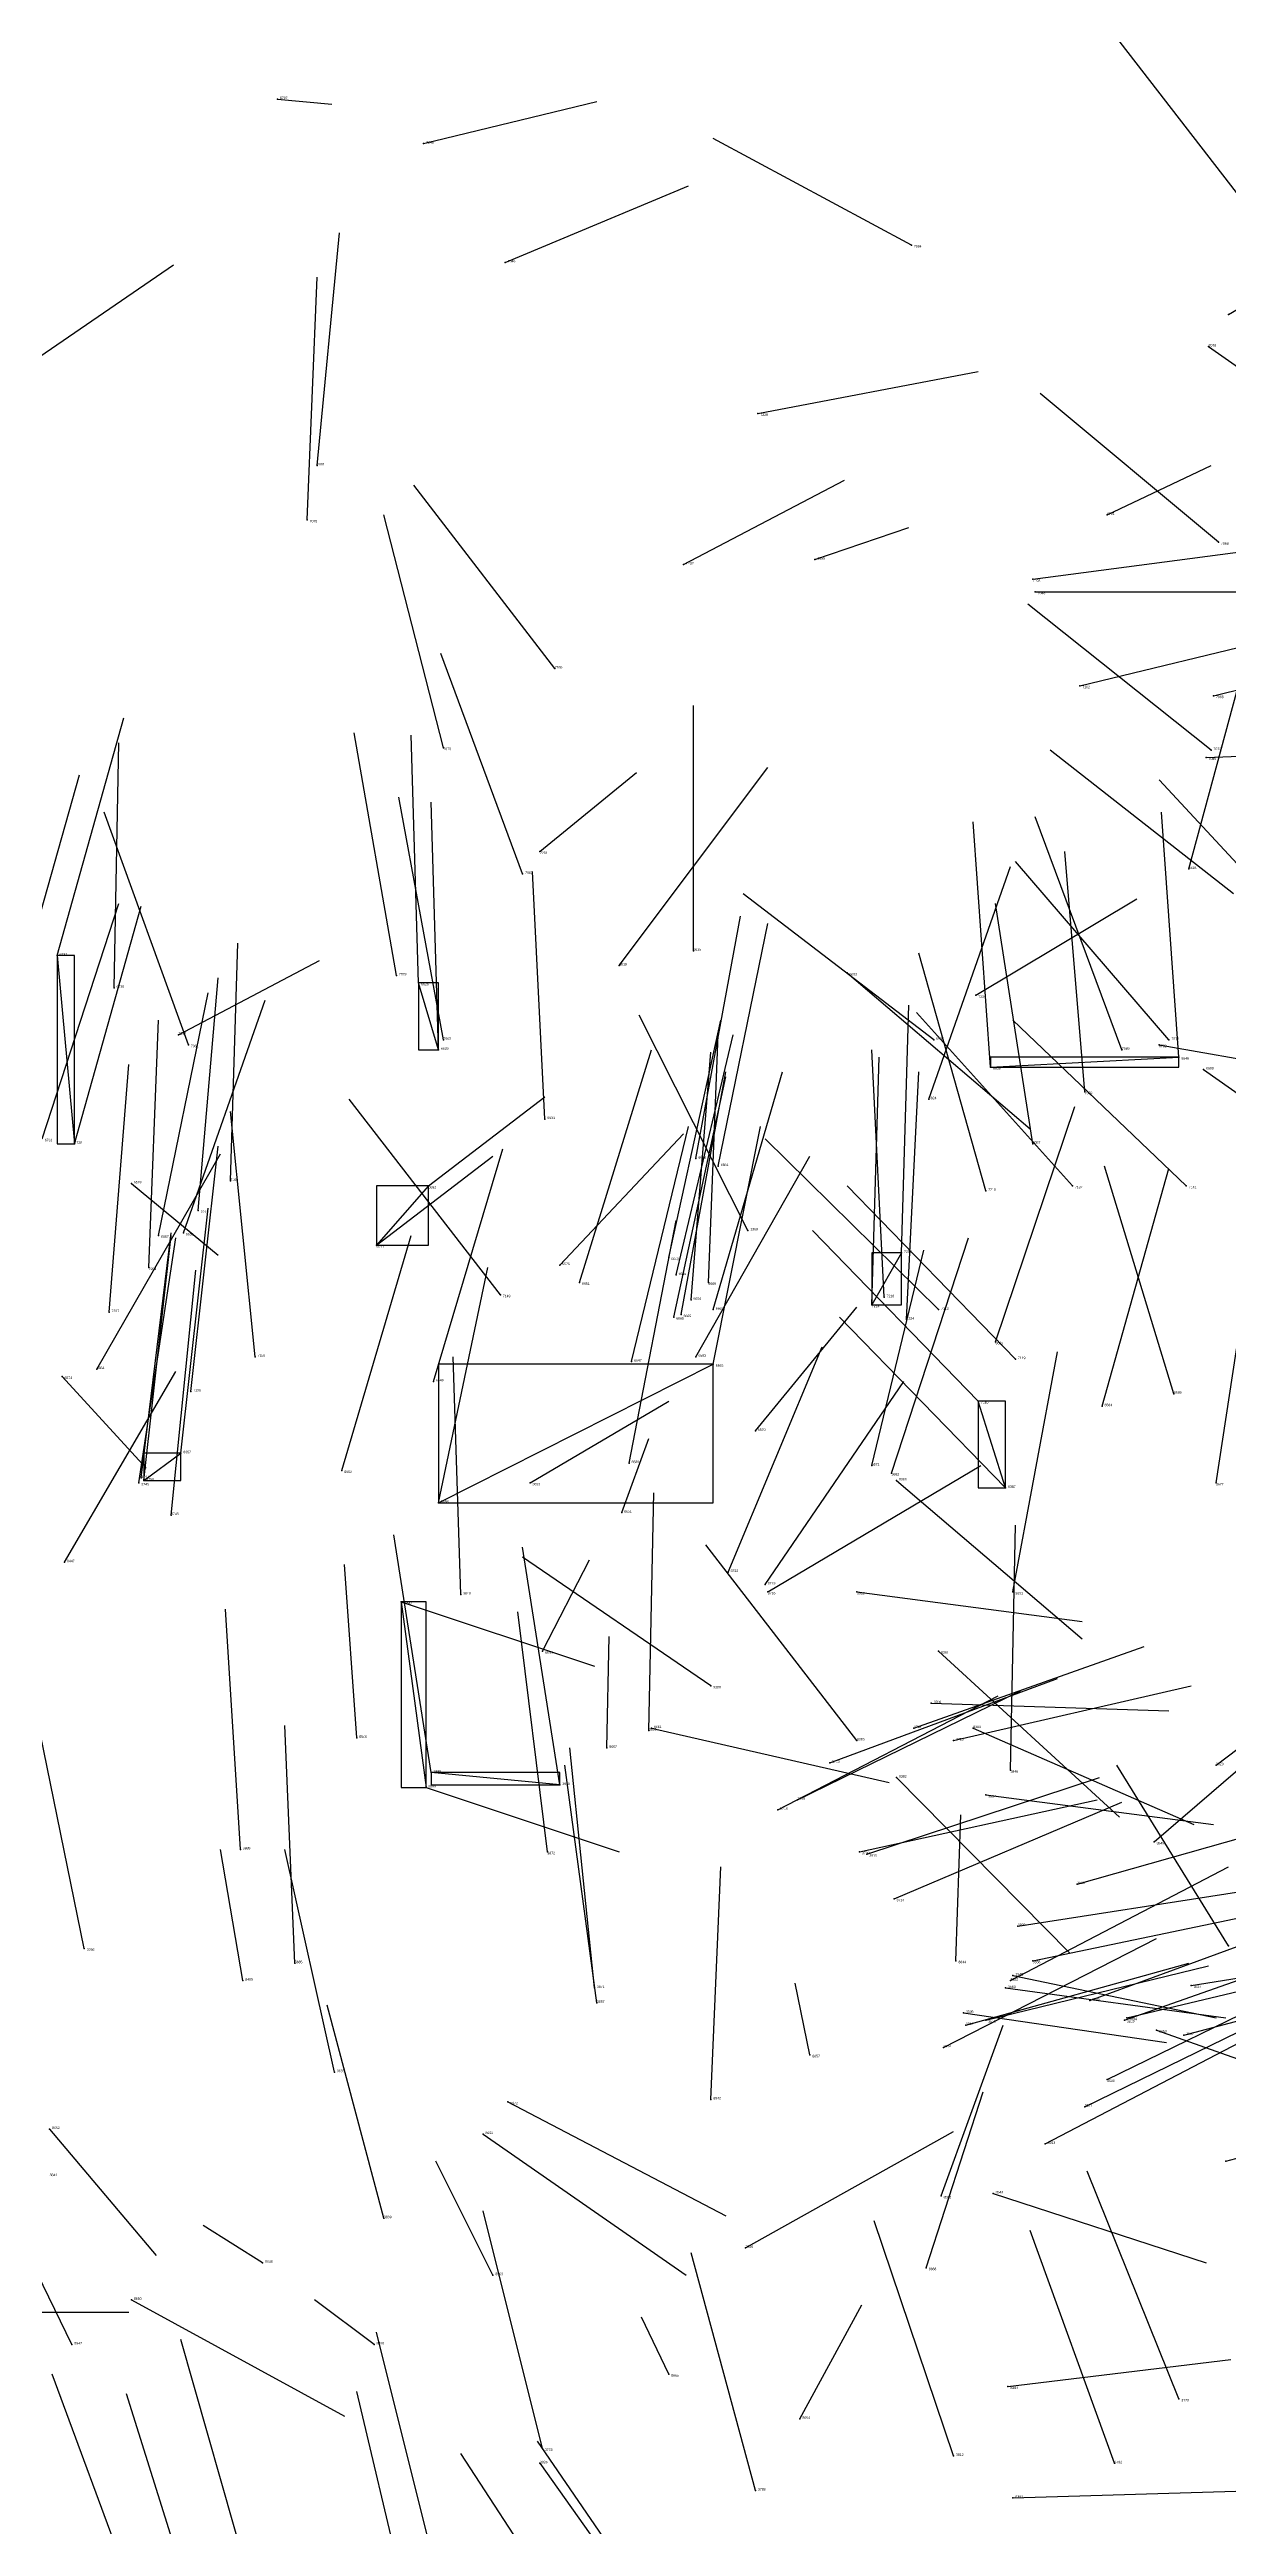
# Model space of a CAD drawing. Extents: x 59.1 to 70.8, y 600.3 to 605.1.
# Drawn here: x 64.224 to 64.7, y 603.445 to 604.446 of the extents above; entities that cross this region are included whole.
import ezdxf

# ---------------------------------------------------------------- set-up
doc = ezdxf.new("R2010")
doc.units = 0
for name, color, linetype in [('Clients', 3, 'CONTINUOUS'), ('Facilities', 3, 'CONTINUOUS'), ('Facilities_lines', 3, 'CONTINUOUS'), ('Min_max_boxes', 1, 'CONTINUOUS'), ('Normals', 1, 'CONTINUOUS'), ('Source_points', 5, 'CONTINUOUS'), ('Text', 3, 'CONTINUOUS')]:
    doc.layers.add(name, color=color, linetype=linetype)

msp = doc.modelspace()

# ---------------------------------------------------------------- linework, layer by layer
at = {"layer": 'Clients', "color": 5}
for p in [(64.373, 604.069, 453.535), (64.68, 604.039, 453.467), (64.234, 604.004, 458.212), (64.356, 603.963, 455.762), (64.556, 603.939, 458.621), (64.492, 603.915, 457.886), (64.599, 603.9, 459.546), (64.277, 603.879, 458.326), (64.378, 603.75, 457.341), (64.376, 603.744, 459.271)]:
    msp.add_point(p, dxfattribs=at)
at = {"layer": 'Facilities', "color": 3}
for p in [(64.316, 604.426, 457.267), (64.375, 604.408, 460.114), (64.572, 604.367, 459.37), (64.408, 604.36, 460.049), (64.7, 604.339, 457.068), (64.692, 604.326, 459.388), (64.51, 604.299, 460.002), (64.332, 604.278, 459.274), (64.651, 604.258, 457.296), (64.328, 604.256, 459.314), (64.696, 604.247, 459.201), (64.48, 604.238, 460.522), (64.533, 604.24, 457.141), (64.621, 604.232, 459.919), (64.622, 604.227, 460.055), (64.428, 604.196, 459.287), (64.64, 604.189, 459.891), (64.694, 604.185, 459.876), (64.383, 604.164, 459.27), (64.691, 604.16, 459.738), (64.693, 604.163, 459.155), (64.422, 604.122, 460.652), (64.415, 604.113, 459.25), (64.684, 604.115, 455.21), (64.227, 604.08, 458.215), (64.484, 604.082, 453.525), (64.25, 604.067, 453.5), (64.364, 604.072, 459.223), (64.454, 604.076, 455.171), (64.546, 604.073, 454.933), (64.598, 604.064, 460.535), (64.276, 604.048, 460.552), (64.28, 604.044, 462.469), (64.381, 604.042, 453.49), (64.383, 604.046, 459.175), (64.581, 604.046, 454.962), (64.657, 604.042, 459.043), (64.672, 604.044, 457.296), (64.676, 604.046, 459.278), (64.604, 604.035, 453.44), (64.69, 604.034, 454.465), (64.579, 604.022, 455.223), (64.642, 604.025, 458.981), (64.424, 604.014, 453.351), (64.485, 603.998, 458.415), (64.621, 604.004, 458.919), (64.257, 603.988, 455.807), (64.297, 603.989, 459.054), (64.377, 603.987, 455.795), (64.494, 603.995, 458.341), (64.637, 603.987, 459.381), (64.683, 603.987, 459.449), (64.284, 603.977, 458.992), (64.602, 603.985, 458.857), (64.268, 603.967, 458.174), (64.278, 603.968, 458.148), (64.506, 603.969, 447.921), (64.474, 603.958, 457.927), (64.568, 603.96, 458.586), (64.264, 603.954, 458.818), (64.43, 603.955, 455.739), (64.438, 603.948, 457.938), (64.477, 603.951, 458.149), (64.49, 603.948, 458.421), (64.406, 603.943, 459.66), (64.483, 603.941, 458.363), (64.492, 603.937, 458.293), (64.561, 603.942, 458.677), (64.583, 603.937, 459.573), (64.248, 603.936, 458.758), (64.476, 603.934, 458.192), (64.479, 603.935, 458.247), (64.57, 603.933, 458.479), (64.307, 603.918, 459.248), (64.485, 603.918, 455.688), (64.606, 603.924, 455.65), (64.614, 603.917, 459.492), (64.229, 603.91, 455.698), (64.243, 603.913, 458.103), (64.379, 603.908, 457.959), (64.459, 603.916, 457.902), (64.281, 603.904, 458.601), (64.649, 603.898, 455.594), (64.678, 603.903, 454.431), (64.509, 603.888, 454.421), (64.26, 603.867, 458.098), (64.261, 603.869, 458.266), (64.262, 603.868, 458.325), (64.342, 603.872, 457.986), (64.418, 603.867, 455.707), (64.458, 603.875, 455.65), (64.556, 603.874, 454.461), (64.564, 603.871, 455.641), (64.566, 603.868, 459.653), (64.695, 603.867, 455.558), (64.381, 603.859, 457.901), (64.61, 603.865, 459.56), (64.273, 603.854, 458.186), (64.455, 603.855, 460.706), (64.23, 603.835, 459.117), (64.498, 603.831, 457.781), (64.366, 603.819, 459.259), (64.39, 603.822, 454.568), (64.513, 603.826, 457.891), (64.514, 603.823, 457.711), (64.55, 603.823, 455.136), (64.613, 603.823, 455.615), (64.423, 603.799, 460.66), (64.583, 603.799, 459.659), (64.491, 603.785, 459.236), (64.58, 603.778, 457.509), (64.466, 603.767, 454.506), (64.467, 603.768, 460.36), (64.573, 603.768, 457.718), (64.597, 603.768, 459.999), (64.348, 603.764, 462.829), (64.449, 603.76, 460.586), (64.55, 603.763, 459.706), (64.589, 603.763, 457.527), (64.539, 603.754, 457.819), (64.566, 603.748, 459.696), (64.612, 603.751, 454.547), (64.695, 603.753, 454.486), (64.43, 603.745, 457.351), (64.526, 603.739, 457.76), (64.602, 603.741, 455.174), (64.518, 603.735, 457.702), (64.301, 603.719, 457.308), (64.425, 603.718, 454.673), (64.551, 603.718, 457.551), (64.554, 603.717, 457.473), (64.67, 603.722, 454.508), (64.565, 603.699, 457.585), (64.639, 603.705, 457.392), (64.615, 603.688, 457.258), (64.238, 603.679, 457.088), (64.7, 603.68, 455.222), (64.302, 603.666, 463.173), (64.323, 603.673, 457.223), (64.59, 603.674, 460.858), (64.612, 603.666, 457.474), (64.613, 603.668, 455.11), (64.621, 603.674, 457.194), (64.444, 603.663, 454.602), (64.445, 603.657, 454.662), (64.61, 603.663, 455.22), (64.644, 603.658, 457.128), (64.685, 603.664, 457.229), (64.593, 603.653, 455.136), (64.594, 603.648, 457.302), (64.602, 603.65, 457.291), (64.658, 603.65, 457.346), (64.659, 603.651, 457.057), (64.671, 603.646, 455.109), (64.531, 603.636, 460.686), (64.585, 603.639, 457.36), (64.682, 603.644, 457.239), (64.339, 603.629, 454.711), (64.651, 603.626, 457.307), (64.409, 603.617, 460.134), (64.491, 603.618, 462.315), (64.224, 603.606, 460.387), (64.642, 603.615, 457.249), (64.399, 603.604, 460.247), (64.626, 603.6, 457.415), (64.699, 603.593, 457.06), (64.584, 603.579, 462.116), (64.605, 603.58, 455.163), (64.359, 603.57, 454.722), (64.505, 603.558, 457.405), (64.31, 603.552, 460.514), (64.403, 603.547, 460.455), (64.578, 603.55, 460.437), (64.257, 603.537, 460.786), (64.233, 603.519, 462.477), (64.355, 603.519, 460.621), (64.474, 603.507, 460.656), (64.611, 603.502, 459.034), (64.68, 603.497, 456.467), (64.527, 603.489, 460.883), (64.423, 603.477, 456.641), (64.422, 603.471, 454.828), (64.589, 603.474, 456.527), (64.654, 603.471, 456.521), (64.509, 603.46, 456.581), (64.613, 603.457, 459.018)]:
    msp.add_point(p, dxfattribs=at)
at = {"layer": 'Facilities_lines', "color": 3}
for p, q in [((64.227, 604.08, 458.215), (64.234, 604.004, 458.212)), ((64.381, 604.042, 453.49), (64.373, 604.069, 453.535)), ((64.604, 604.035, 453.44), (64.68, 604.039, 453.467)), ((64.377, 603.987, 455.795), (64.356, 603.963, 455.762)), ((64.568, 603.96, 458.586), (64.556, 603.939, 458.621)), ((64.381, 603.859, 457.901), (64.492, 603.915, 457.886)), ((64.61, 603.865, 459.56), (64.599, 603.9, 459.546)), ((64.262, 603.868, 458.325), (64.277, 603.879, 458.326)), ((64.366, 603.819, 459.259), (64.376, 603.744, 459.271)), ((64.43, 603.745, 457.351), (64.378, 603.75, 457.341))]:
    msp.add_line(p, q, dxfattribs=at)
at = {"layer": 'Min_max_boxes', "color": 1}
for p, q in [((64.234, 604.08, 458.212), (64.227, 604.08, 458.212)), ((64.227, 604.08, 458.212), (64.227, 604.004, 458.212)), ((64.234, 604.08, 458.215), (64.227, 604.08, 458.215)), ((64.227, 604.08, 458.215), (64.227, 604.004, 458.215)), ((64.227, 604.08, 458.212), (64.227, 604.08, 458.215)), ((64.234, 604.004, 458.212), (64.234, 604.08, 458.212)), ((64.234, 604.004, 458.215), (64.234, 604.08, 458.215)), ((64.234, 604.08, 458.212), (64.234, 604.08, 458.215)), ((64.381, 604.069, 453.49), (64.373, 604.069, 453.49)), ((64.373, 604.069, 453.49), (64.373, 604.042, 453.49)), ((64.381, 604.069, 453.535), (64.373, 604.069, 453.535)), ((64.373, 604.069, 453.535), (64.373, 604.042, 453.535)), ((64.373, 604.069, 453.49), (64.373, 604.069, 453.535)), ((64.381, 604.042, 453.49), (64.381, 604.069, 453.49)), ((64.381, 604.042, 453.535), (64.381, 604.069, 453.535)), ((64.381, 604.069, 453.49), (64.381, 604.069, 453.535)), ((64.373, 604.042, 453.49), (64.381, 604.042, 453.49)), ((64.373, 604.042, 453.535), (64.381, 604.042, 453.535)), ((64.373, 604.042, 453.49), (64.373, 604.042, 453.535)), ((64.381, 604.042, 453.49), (64.381, 604.042, 453.535)), ((64.68, 604.039, 453.44), (64.604, 604.039, 453.44)), ((64.604, 604.039, 453.44), (64.604, 604.035, 453.44)), ((64.68, 604.039, 453.467), (64.604, 604.039, 453.467)), ((64.604, 604.039, 453.467), (64.604, 604.035, 453.467)), ((64.604, 604.039, 453.44), (64.604, 604.039, 453.467)), ((64.68, 604.035, 453.44), (64.68, 604.039, 453.44)), ((64.68, 604.035, 453.467), (64.68, 604.039, 453.467)), ((64.68, 604.039, 453.44), (64.68, 604.039, 453.467)), ((64.604, 604.035, 453.44), (64.68, 604.035, 453.44)), ((64.604, 604.035, 453.467), (64.68, 604.035, 453.467)), ((64.604, 604.035, 453.44), (64.604, 604.035, 453.467)), ((64.68, 604.035, 453.44), (64.68, 604.035, 453.467)), ((64.227, 604.004, 458.212), (64.234, 604.004, 458.212)), ((64.227, 604.004, 458.215), (64.234, 604.004, 458.215)), ((64.227, 604.004, 458.212), (64.227, 604.004, 458.215)), ((64.234, 604.004, 458.212), (64.234, 604.004, 458.215)), ((64.377, 603.987, 455.762), (64.356, 603.987, 455.762)), ((64.356, 603.987, 455.762), (64.356, 603.963, 455.762)), ((64.377, 603.987, 455.795), (64.356, 603.987, 455.795)), ((64.356, 603.987, 455.795), (64.356, 603.963, 455.795)), ((64.356, 603.987, 455.762), (64.356, 603.987, 455.795)), ((64.377, 603.963, 455.762), (64.377, 603.987, 455.762)), ((64.377, 603.963, 455.795), (64.377, 603.987, 455.795)), ((64.377, 603.987, 455.762), (64.377, 603.987, 455.795)), ((64.356, 603.963, 455.762), (64.377, 603.963, 455.762)), ((64.356, 603.963, 455.795), (64.377, 603.963, 455.795)), ((64.356, 603.963, 455.762), (64.356, 603.963, 455.795)), ((64.377, 603.963, 455.762), (64.377, 603.963, 455.795)), ((64.568, 603.96, 458.586), (64.556, 603.96, 458.586)), ((64.556, 603.96, 458.586), (64.556, 603.939, 458.586)), ((64.568, 603.96, 458.621), (64.556, 603.96, 458.621)), ((64.556, 603.96, 458.621), (64.556, 603.939, 458.621)), ((64.556, 603.96, 458.586), (64.556, 603.96, 458.621)), ((64.568, 603.939, 458.586), (64.568, 603.96, 458.586)), ((64.568, 603.939, 458.621), (64.568, 603.96, 458.621)), ((64.568, 603.96, 458.586), (64.568, 603.96, 458.621)), ((64.556, 603.939, 458.586), (64.568, 603.939, 458.586)), ((64.556, 603.939, 458.621), (64.568, 603.939, 458.621)), ((64.556, 603.939, 458.586), (64.556, 603.939, 458.621)), ((64.568, 603.939, 458.586), (64.568, 603.939, 458.621)), ((64.492, 603.915, 457.886), (64.381, 603.915, 457.886)), ((64.381, 603.915, 457.886), (64.381, 603.859, 457.886)), ((64.492, 603.915, 457.901), (64.381, 603.915, 457.901)), ((64.381, 603.915, 457.901), (64.381, 603.859, 457.901)), ((64.381, 603.915, 457.886), (64.381, 603.915, 457.901)), ((64.492, 603.859, 457.886), (64.492, 603.915, 457.886)), ((64.492, 603.859, 457.901), (64.492, 603.915, 457.901)), ((64.492, 603.915, 457.886), (64.492, 603.915, 457.901)), ((64.61, 603.9, 459.546), (64.599, 603.9, 459.546)), ((64.599, 603.9, 459.546), (64.599, 603.865, 459.546)), ((64.61, 603.9, 459.56), (64.599, 603.9, 459.56)), ((64.599, 603.9, 459.56), (64.599, 603.865, 459.56)), ((64.599, 603.9, 459.546), (64.599, 603.9, 459.56)), ((64.61, 603.865, 459.546), (64.61, 603.9, 459.546)), ((64.61, 603.865, 459.56), (64.61, 603.9, 459.56)), ((64.61, 603.9, 459.546), (64.61, 603.9, 459.56)), ((64.277, 603.879, 458.325), (64.262, 603.879, 458.325)), ((64.262, 603.879, 458.325), (64.262, 603.868, 458.325)), ((64.277, 603.879, 458.326), (64.262, 603.879, 458.326)), ((64.262, 603.879, 458.326), (64.262, 603.868, 458.326)), ((64.262, 603.879, 458.325), (64.262, 603.879, 458.326)), ((64.277, 603.868, 458.325), (64.277, 603.879, 458.325)), ((64.277, 603.868, 458.326), (64.277, 603.879, 458.326)), ((64.277, 603.879, 458.325), (64.277, 603.879, 458.326)), ((64.262, 603.868, 458.325), (64.277, 603.868, 458.325)), ((64.262, 603.868, 458.326), (64.277, 603.868, 458.326)), ((64.262, 603.868, 458.325), (64.262, 603.868, 458.326)), ((64.277, 603.868, 458.325), (64.277, 603.868, 458.326)), ((64.381, 603.859, 457.886), (64.492, 603.859, 457.886)), ((64.381, 603.859, 457.901), (64.492, 603.859, 457.901)), ((64.381, 603.859, 457.886), (64.381, 603.859, 457.901)), ((64.492, 603.859, 457.886), (64.492, 603.859, 457.901)), ((64.599, 603.865, 459.546), (64.61, 603.865, 459.546)), ((64.599, 603.865, 459.56), (64.61, 603.865, 459.56)), ((64.599, 603.865, 459.546), (64.599, 603.865, 459.56)), ((64.61, 603.865, 459.546), (64.61, 603.865, 459.56)), ((64.376, 603.819, 459.259), (64.366, 603.819, 459.259)), ((64.366, 603.819, 459.259), (64.366, 603.744, 459.259)), ((64.376, 603.819, 459.271), (64.366, 603.819, 459.271)), ((64.366, 603.819, 459.271), (64.366, 603.744, 459.271)), ((64.366, 603.819, 459.259), (64.366, 603.819, 459.271)), ((64.376, 603.744, 459.259), (64.376, 603.819, 459.259)), ((64.376, 603.744, 459.271), (64.376, 603.819, 459.271)), ((64.376, 603.819, 459.259), (64.376, 603.819, 459.271)), ((64.43, 603.75, 457.341), (64.378, 603.75, 457.341)), ((64.378, 603.75, 457.341), (64.378, 603.745, 457.341)), ((64.43, 603.75, 457.351), (64.378, 603.75, 457.351)), ((64.378, 603.75, 457.351), (64.378, 603.745, 457.351)), ((64.378, 603.75, 457.341), (64.378, 603.75, 457.351)), ((64.43, 603.745, 457.341), (64.43, 603.75, 457.341)), ((64.43, 603.745, 457.351), (64.43, 603.75, 457.351)), ((64.43, 603.75, 457.341), (64.43, 603.75, 457.351)), ((64.366, 603.744, 459.259), (64.376, 603.744, 459.259)), ((64.366, 603.744, 459.271), (64.376, 603.744, 459.271)), ((64.366, 603.744, 459.259), (64.366, 603.744, 459.271)), ((64.376, 603.744, 459.259), (64.376, 603.744, 459.271)), ((64.378, 603.745, 457.341), (64.43, 603.745, 457.341)), ((64.378, 603.745, 457.351), (64.43, 603.745, 457.351)), ((64.378, 603.745, 457.341), (64.378, 603.745, 457.351)), ((64.43, 603.745, 457.341), (64.43, 603.745, 457.351))]:
    msp.add_line(p, q, dxfattribs=at)
at = {"layer": 'Normals', "color": 1}
for p, q in [((64.712, 604.377, 461.44), (64.654, 604.452, 461.473)), ((64.316, 604.426, 457.267), (64.338, 604.424, 457.365)), ((64.375, 604.408, 460.114), (64.445, 604.425, 460.183)), ((64.572, 604.367, 459.37), (64.492, 604.41, 459.412)), ((64.408, 604.36, 460.049), (64.482, 604.391, 460.108)), ((64.332, 604.278, 459.274), (64.341, 604.372, 459.24)), ((64.22, 604.322, 460.622), (64.274, 604.359, 460.698)), ((64.7, 604.339, 457.068), (64.746, 604.366, 457.153)), ((64.328, 604.256, 459.314), (64.332, 604.354, 459.295)), ((64.692, 604.326, 459.388), (64.772, 604.27, 459.366)), ((64.51, 604.299, 460.002), (64.599, 604.316, 460.045)), ((64.696, 604.247, 459.201), (64.624, 604.307, 459.235)), ((64.651, 604.258, 457.296), (64.693, 604.278, 457.384)), ((64.428, 604.196, 459.287), (64.371, 604.27, 459.322)), ((64.48, 604.238, 460.522), (64.545, 604.272, 460.59)), ((64.383, 604.164, 459.27), (64.359, 604.258, 459.295)), ((64.533, 604.24, 457.141), (64.571, 604.253, 457.233)), ((64.621, 604.232, 459.919), (64.712, 604.244, 459.959)), ((64.622, 604.227, 460.055), (64.714, 604.227, 460.094)), ((64.693, 604.163, 459.155), (64.619, 604.222, 459.187)), ((64.64, 604.189, 459.891), (64.731, 604.211, 459.927)), ((64.684, 604.115, 455.21), (64.71, 604.211, 455.218)), ((64.694, 604.185, 459.876), (64.787, 604.208, 459.904)), ((64.415, 604.113, 459.25), (64.382, 604.202, 459.282)), ((64.484, 604.082, 453.525), (64.484, 604.181, 453.514)), ((64.227, 604.08, 458.215), (64.254, 604.176, 458.215)), ((64.364, 604.072, 459.223), (64.347, 604.17, 459.235)), ((64.373, 604.069, 453.535), (64.37, 604.169, 453.529)), ((64.25, 604.067, 453.5), (64.252, 604.166, 453.485)), ((64.702, 604.105, 459.27), (64.628, 604.163, 459.305)), ((64.691, 604.16, 459.738), (64.789, 604.164, 459.756)), ((64.209, 604.057, 458.267), (64.236, 604.153, 458.269)), ((64.422, 604.122, 460.652), (64.461, 604.154, 460.739)), ((64.454, 604.076, 455.171), (64.514, 604.156, 455.178)), ((64.736, 604.082, 459.265), (64.672, 604.151, 459.298)), ((64.28, 604.044, 462.469), (64.246, 604.138, 462.474)), ((64.383, 604.046, 459.175), (64.365, 604.144, 459.182)), ((64.381, 604.042, 453.49), (64.378, 604.142, 453.484)), ((64.68, 604.039, 453.467), (64.673, 604.138, 453.479)), ((64.604, 604.035, 453.44), (64.597, 604.134, 453.451)), ((64.657, 604.042, 459.043), (64.622, 604.136, 459.042)), ((64.676, 604.046, 459.278), (64.614, 604.118, 459.31)), ((64.642, 604.025, 458.981), (64.634, 604.122, 458.957)), ((64.424, 604.014, 453.351), (64.419, 604.114, 453.359)), ((64.579, 604.022, 455.223), (64.612, 604.116, 455.228)), ((64.221, 604.006, 458.197), (64.252, 604.101, 458.198)), ((64.234, 604.004, 458.212), (64.261, 604.1, 458.212)), ((64.581, 604.046, 454.962), (64.504, 604.105, 454.986)), ((64.598, 604.064, 460.535), (64.663, 604.103, 460.6)), ((64.621, 604.004, 458.919), (64.606, 604.101, 458.9)), ((64.485, 603.998, 458.415), (64.503, 604.096, 458.41)), ((64.494, 603.995, 458.341), (64.514, 604.093, 458.338)), ((64.276, 604.048, 460.552), (64.333, 604.078, 460.628)), ((64.297, 603.989, 459.054), (64.3, 604.085, 459.027)), ((64.602, 603.985, 458.857), (64.575, 604.081, 458.85)), ((64.284, 603.977, 458.992), (64.292, 604.071, 458.958)), ((64.546, 604.073, 454.933), (64.62, 604.01, 454.911)), ((64.268, 603.967, 458.174), (64.288, 604.065, 458.168)), ((64.278, 603.968, 458.148), (64.311, 604.062, 458.144)), ((64.568, 603.96, 458.586), (64.571, 604.06, 458.581)), ((64.637, 603.987, 459.381), (64.574, 604.057, 459.414)), ((64.264, 603.954, 458.818), (64.268, 604.054, 458.813)), ((64.506, 603.969, 447.921), (64.462, 604.056, 447.942)), ((64.474, 603.958, 457.927), (64.495, 604.054, 457.906)), ((64.477, 603.951, 458.149), (64.5, 604.048, 458.139)), ((64.49, 603.948, 458.421), (64.494, 604.048, 458.42)), ((64.683, 603.987, 459.449), (64.613, 604.054, 459.473)), ((64.438, 603.948, 457.938), (64.467, 604.042, 457.919)), ((64.483, 603.941, 458.363), (64.491, 604.041, 458.361)), ((64.561, 603.942, 458.677), (64.556, 604.042, 458.678)), ((64.556, 603.939, 458.621), (64.559, 604.039, 458.616)), ((64.672, 604.044, 457.296), (64.757, 604.029, 457.346)), ((64.248, 603.936, 458.758), (64.256, 604.036, 458.763)), ((64.476, 603.934, 458.192), (64.497, 604.031, 458.182)), ((64.479, 603.935, 458.247), (64.497, 604.033, 458.24)), ((64.492, 603.937, 458.293), (64.52, 604.033, 458.29)), ((64.57, 603.933, 458.479), (64.575, 604.033, 458.474)), ((64.69, 604.034, 454.465), (64.758, 603.986, 454.52)), ((64.307, 603.918, 459.248), (64.297, 604.017, 459.261)), ((64.406, 603.943, 459.66), (64.345, 604.022, 459.665)), ((64.377, 603.987, 455.795), (64.424, 604.023, 455.876)), ((64.606, 603.924, 455.65), (64.638, 604.019, 455.656)), ((64.43, 603.955, 455.739), (64.48, 604.008, 455.808)), ((64.459, 603.916, 457.902), (64.482, 604.011, 457.881)), ((64.492, 603.915, 457.886), (64.511, 604.011, 457.864)), ((64.243, 603.913, 458.103), (64.293, 604, 458.106)), ((64.281, 603.904, 458.601), (64.292, 604.003, 458.6)), ((64.356, 603.963, 455.762), (64.403, 603.999, 455.843)), ((64.379, 603.908, 457.959), (64.407, 604.002, 457.942)), ((64.485, 603.918, 455.688), (64.531, 603.999, 455.724)), ((64.583, 603.937, 459.573), (64.513, 604.006, 459.593)), ((64.257, 603.988, 455.807), (64.292, 603.959, 455.896)), ((64.614, 603.917, 459.492), (64.546, 603.987, 459.515)), ((64.649, 603.898, 455.594), (64.676, 603.994, 455.592)), ((64.678, 603.903, 454.431), (64.65, 603.995, 454.402)), ((64.277, 603.879, 458.326), (64.288, 603.978, 458.328)), ((64.261, 603.869, 458.266), (64.273, 603.968, 458.266)), ((64.262, 603.868, 458.325), (64.273, 603.967, 458.327)), ((64.342, 603.872, 457.986), (64.37, 603.967, 457.971)), ((64.458, 603.875, 455.65), (64.477, 603.973, 455.658)), ((64.599, 603.9, 459.546), (64.532, 603.969, 459.573)), ((64.26, 603.867, 458.098), (64.275, 603.966, 458.089)), ((64.556, 603.874, 454.461), (64.577, 603.961, 454.505)), ((64.564, 603.871, 455.641), (64.595, 603.966, 455.647)), ((64.695, 603.867, 455.558), (64.71, 603.965, 455.542)), ((64.273, 603.854, 458.186), (64.283, 603.953, 458.179)), ((64.381, 603.859, 457.901), (64.401, 603.954, 457.879)), ((64.509, 603.888, 454.421), (64.55, 603.938, 454.497)), ((64.61, 603.865, 459.56), (64.543, 603.934, 459.587)), ((64.39, 603.822, 454.568), (64.387, 603.918, 454.597)), ((64.498, 603.831, 457.781), (64.536, 603.922, 457.763)), ((64.613, 603.823, 455.615), (64.631, 603.92, 455.597)), ((64.229, 603.91, 455.698), (64.263, 603.873, 455.784)), ((64.23, 603.835, 459.117), (64.275, 603.912, 459.073)), ((64.513, 603.826, 457.891), (64.569, 603.908, 457.879)), ((64.418, 603.867, 455.707), (64.474, 603.9, 455.783)), ((64.455, 603.855, 460.706), (64.466, 603.885, 460.801)), ((64.514, 603.823, 457.711), (64.6, 603.874, 457.718)), ((64.566, 603.868, 459.653), (64.641, 603.804, 459.636)), ((64.466, 603.767, 454.506), (64.468, 603.863, 454.533)), ((64.612, 603.751, 454.547), (64.614, 603.85, 454.564)), ((64.378, 603.75, 457.341), (64.363, 603.846, 457.319)), ((64.43, 603.745, 457.351), (64.415, 603.841, 457.329)), ((64.491, 603.785, 459.236), (64.415, 603.837, 459.274)), ((64.55, 603.763, 459.706), (64.489, 603.842, 459.715)), ((64.348, 603.764, 462.829), (64.343, 603.834, 462.9)), ((64.423, 603.799, 460.66), (64.442, 603.836, 460.751)), ((64.366, 603.819, 459.259), (64.444, 603.793, 459.202)), ((64.55, 603.823, 455.136), (64.641, 603.811, 455.097)), ((64.301, 603.719, 457.308), (64.295, 603.816, 457.283)), ((64.425, 603.718, 454.673), (64.413, 603.815, 454.693)), ((64.449, 603.76, 460.586), (64.45, 603.805, 460.675)), ((64.573, 603.768, 457.718), (64.666, 603.801, 457.732)), ((64.583, 603.799, 459.659), (64.656, 603.732, 459.644)), ((64.695, 603.753, 454.486), (64.753, 603.797, 454.555)), ((64.539, 603.754, 457.819), (64.631, 603.788, 457.837)), ((64.518, 603.735, 457.702), (64.607, 603.781, 457.704)), ((64.526, 603.739, 457.76), (64.616, 603.783, 457.766)), ((64.58, 603.778, 457.509), (64.676, 603.775, 457.536)), ((64.589, 603.763, 457.527), (64.685, 603.785, 457.544)), ((64.238, 603.679, 457.088), (64.219, 603.772, 457.056)), ((64.323, 603.673, 457.223), (64.319, 603.769, 457.194)), ((64.467, 603.768, 460.36), (64.563, 603.746, 460.376)), ((64.597, 603.768, 459.999), (64.686, 603.729, 460.023)), ((64.67, 603.722, 454.508), (64.728, 603.772, 454.572)), ((64.444, 603.663, 454.602), (64.434, 603.76, 454.626)), ((64.445, 603.657, 454.662), (64.432, 603.753, 454.687)), ((64.554, 603.717, 457.473), (64.648, 603.748, 457.487)), ((64.566, 603.748, 459.696), (64.636, 603.677, 459.683)), ((64.7, 603.68, 455.222), (64.655, 603.753, 455.17)), ((64.376, 603.744, 459.271), (64.454, 603.718, 459.214)), ((64.551, 603.718, 457.551), (64.647, 603.739, 457.568)), ((64.565, 603.699, 457.585), (64.657, 603.738, 457.589)), ((64.602, 603.741, 455.174), (64.694, 603.729, 455.136)), ((64.59, 603.674, 460.858), (64.592, 603.733, 460.939)), ((64.639, 603.705, 457.392), (64.731, 603.731, 457.421)), ((64.302, 603.666, 463.173), (64.293, 603.719, 463.257)), ((64.339, 603.629, 454.711), (64.319, 603.719, 454.749)), ((64.491, 603.618, 462.315), (64.495, 603.712, 462.349)), ((64.612, 603.666, 457.474), (64.7, 603.712, 457.483)), ((64.615, 603.688, 457.258), (64.705, 603.702, 457.298)), ((64.621, 603.674, 457.194), (64.712, 603.693, 457.23)), ((64.644, 603.658, 457.128), (64.734, 603.691, 457.158)), ((64.585, 603.639, 457.36), (64.671, 603.683, 457.385)), ((64.658, 603.65, 457.346), (64.746, 603.681, 457.383)), ((64.685, 603.664, 457.229), (64.773, 603.678, 457.274)), ((64.594, 603.648, 457.302), (64.684, 603.673, 457.339)), ((64.602, 603.65, 457.291), (64.692, 603.672, 457.329)), ((64.613, 603.668, 455.11), (64.695, 603.651, 455.056)), ((64.651, 603.626, 457.307), (64.737, 603.668, 457.335)), ((64.659, 603.651, 457.057), (64.752, 603.673, 457.087)), ((64.682, 603.644, 457.239), (64.773, 603.668, 457.272)), ((64.359, 603.57, 454.722), (64.336, 603.656, 454.768)), ((64.531, 603.636, 460.686), (64.525, 603.665, 460.781)), ((64.61, 603.663, 455.22), (64.699, 603.651, 455.176)), ((64.642, 603.615, 457.249), (64.728, 603.657, 457.278)), ((64.584, 603.579, 462.116), (64.609, 603.648, 462.048)), ((64.593, 603.653, 455.136), (64.675, 603.641, 455.081)), ((64.626, 603.6, 457.415), (64.714, 603.646, 457.429)), ((64.671, 603.646, 455.109), (64.744, 603.62, 455.046)), ((64.409, 603.617, 460.134), (64.497, 603.571, 460.144)), ((64.578, 603.55, 460.437), (64.601, 603.621, 460.504)), ((64.699, 603.593, 457.06), (64.792, 603.618, 457.088)), ((64.224, 603.606, 460.387), (64.267, 603.555, 460.313)), ((64.233, 603.519, 462.477), (64.192, 603.603, 462.44)), ((64.399, 603.604, 460.247), (64.481, 603.547, 460.242)), ((64.505, 603.558, 457.405), (64.589, 603.605, 457.432)), ((64.403, 603.547, 460.455), (64.38, 603.593, 460.541)), ((64.68, 603.497, 456.467), (64.643, 603.589, 456.459)), ((64.605, 603.58, 455.163), (64.691, 603.552, 455.121)), ((64.31, 603.552, 460.514), (64.286, 603.567, 460.61)), ((64.423, 603.477, 456.641), (64.399, 603.573, 456.628)), ((64.589, 603.474, 456.527), (64.557, 603.569, 456.527)), ((64.509, 603.46, 456.581), (64.483, 603.556, 456.581)), ((64.654, 603.471, 456.521), (64.62, 603.565, 456.522)), ((64.257, 603.537, 460.786), (64.343, 603.49, 460.767)), ((64.355, 603.519, 460.621), (64.331, 603.537, 460.716)), ((64.22, 603.532, 455.88), (64.256, 603.532, 455.973)), ((64.474, 603.507, 460.656), (64.463, 603.53, 460.753)), ((64.527, 603.489, 460.883), (64.552, 603.535, 460.968)), ((64.304, 603.426, 456.717), (64.277, 603.521, 456.699)), ((64.38, 603.428, 456.664), (64.356, 603.524, 456.652)), ((64.258, 603.418, 456.724), (64.225, 603.507, 456.694)), ((64.611, 603.502, 459.034), (64.701, 603.513, 458.992)), ((64.284, 603.407, 456.771), (64.255, 603.499, 456.745)), ((64.371, 603.403, 456.679), (64.348, 603.5, 456.669)), ((64.469, 603.41, 454.849), (64.421, 603.48, 454.902)), ((64.435, 603.406, 454.884), (64.39, 603.475, 454.941)), ((64.422, 603.471, 454.828), (64.471, 603.402, 454.775)), ((64.613, 603.457, 459.018), (64.712, 603.46, 459.028))]:
    msp.add_line(p, q, dxfattribs=at)
at = {"layer": 'Source_points', "color": 5}
for p in [(64.316, 604.426, 457.267), (64.375, 604.408, 460.114), (64.572, 604.367, 459.37), (64.408, 604.36, 460.049), (64.7, 604.339, 457.068), (64.692, 604.326, 459.388), (64.51, 604.299, 460.002), (64.332, 604.278, 459.274), (64.651, 604.258, 457.296), (64.328, 604.256, 459.314), (64.696, 604.247, 459.201), (64.48, 604.238, 460.522), (64.533, 604.24, 457.141), (64.621, 604.232, 459.919), (64.622, 604.227, 460.055), (64.428, 604.196, 459.287), (64.64, 604.189, 459.891), (64.694, 604.185, 459.876), (64.383, 604.164, 459.27), (64.691, 604.16, 459.738), (64.693, 604.163, 459.155), (64.422, 604.122, 460.652), (64.415, 604.113, 459.25), (64.684, 604.115, 455.21), (64.227, 604.08, 458.215), (64.484, 604.082, 453.525), (64.25, 604.067, 453.5), (64.364, 604.072, 459.223), (64.373, 604.069, 453.535), (64.454, 604.076, 455.171), (64.546, 604.073, 454.933), (64.598, 604.064, 460.535), (64.276, 604.048, 460.552), (64.28, 604.044, 462.469), (64.381, 604.042, 453.49), (64.383, 604.046, 459.175), (64.581, 604.046, 454.962), (64.657, 604.042, 459.043), (64.672, 604.044, 457.296), (64.676, 604.046, 459.278), (64.68, 604.039, 453.467), (64.604, 604.035, 453.44), (64.69, 604.034, 454.465), (64.579, 604.022, 455.223), (64.642, 604.025, 458.981), (64.424, 604.014, 453.351), (64.234, 604.004, 458.212), (64.485, 603.998, 458.415), (64.621, 604.004, 458.919), (64.257, 603.988, 455.807), (64.297, 603.989, 459.054), (64.377, 603.987, 455.795), (64.494, 603.995, 458.341), (64.637, 603.987, 459.381), (64.683, 603.987, 459.449), (64.284, 603.977, 458.992), (64.602, 603.985, 458.857), (64.268, 603.967, 458.174), (64.278, 603.968, 458.148), (64.506, 603.969, 447.921), (64.356, 603.963, 455.762), (64.474, 603.958, 457.927), (64.568, 603.96, 458.586), (64.264, 603.954, 458.818), (64.43, 603.955, 455.739), (64.438, 603.948, 457.938), (64.477, 603.951, 458.149), (64.49, 603.948, 458.421), (64.406, 603.943, 459.66), (64.483, 603.941, 458.363), (64.492, 603.937, 458.293), (64.556, 603.939, 458.621), (64.561, 603.942, 458.677), (64.583, 603.937, 459.573), (64.248, 603.936, 458.758), (64.476, 603.934, 458.192), (64.479, 603.935, 458.247), (64.57, 603.933, 458.479), (64.307, 603.918, 459.248), (64.485, 603.918, 455.688), (64.606, 603.924, 455.65), (64.614, 603.917, 459.492), (64.229, 603.91, 455.698), (64.243, 603.913, 458.103), (64.379, 603.908, 457.959), (64.459, 603.916, 457.902), (64.492, 603.915, 457.886), (64.281, 603.904, 458.601), (64.599, 603.9, 459.546), (64.649, 603.898, 455.594), (64.678, 603.903, 454.431), (64.509, 603.888, 454.421), (64.277, 603.879, 458.326), (64.26, 603.867, 458.098), (64.261, 603.869, 458.266), (64.262, 603.868, 458.325), (64.342, 603.872, 457.986), (64.418, 603.867, 455.707), (64.458, 603.875, 455.65), (64.556, 603.874, 454.461), (64.564, 603.871, 455.641), (64.566, 603.868, 459.653), (64.695, 603.867, 455.558), (64.381, 603.859, 457.901), (64.61, 603.865, 459.56), (64.273, 603.854, 458.186), (64.455, 603.855, 460.706), (64.23, 603.835, 459.117), (64.498, 603.831, 457.781), (64.366, 603.819, 459.259), (64.39, 603.822, 454.568), (64.513, 603.826, 457.891), (64.514, 603.823, 457.711), (64.55, 603.823, 455.136), (64.613, 603.823, 455.615), (64.423, 603.799, 460.66), (64.583, 603.799, 459.659), (64.491, 603.785, 459.236), (64.58, 603.778, 457.509), (64.466, 603.767, 454.506), (64.467, 603.768, 460.36), (64.573, 603.768, 457.718), (64.597, 603.768, 459.999), (64.348, 603.764, 462.829), (64.449, 603.76, 460.586), (64.55, 603.763, 459.706), (64.589, 603.763, 457.527), (64.378, 603.75, 457.341), (64.539, 603.754, 457.819), (64.566, 603.748, 459.696), (64.612, 603.751, 454.547), (64.695, 603.753, 454.486), (64.376, 603.744, 459.271), (64.43, 603.745, 457.351), (64.526, 603.739, 457.76), (64.602, 603.741, 455.174), (64.518, 603.735, 457.702), (64.301, 603.719, 457.308), (64.425, 603.718, 454.673), (64.551, 603.718, 457.551), (64.554, 603.717, 457.473), (64.67, 603.722, 454.508), (64.565, 603.699, 457.585), (64.639, 603.705, 457.392), (64.615, 603.688, 457.258), (64.238, 603.679, 457.088), (64.7, 603.68, 455.222), (64.302, 603.666, 463.173), (64.323, 603.673, 457.223), (64.59, 603.674, 460.858), (64.612, 603.666, 457.474), (64.613, 603.668, 455.11), (64.621, 603.674, 457.194), (64.444, 603.663, 454.602), (64.445, 603.657, 454.662), (64.61, 603.663, 455.22), (64.644, 603.658, 457.128), (64.685, 603.664, 457.229), (64.593, 603.653, 455.136), (64.594, 603.648, 457.302), (64.602, 603.65, 457.291), (64.658, 603.65, 457.346), (64.659, 603.651, 457.057), (64.671, 603.646, 455.109), (64.531, 603.636, 460.686), (64.585, 603.639, 457.36), (64.682, 603.644, 457.239), (64.339, 603.629, 454.711), (64.651, 603.626, 457.307), (64.409, 603.617, 460.134), (64.491, 603.618, 462.315), (64.224, 603.606, 460.387), (64.642, 603.615, 457.249), (64.399, 603.604, 460.247), (64.626, 603.6, 457.415), (64.699, 603.593, 457.06), (64.584, 603.579, 462.116), (64.605, 603.58, 455.163), (64.359, 603.57, 454.722), (64.505, 603.558, 457.405), (64.31, 603.552, 460.514), (64.403, 603.547, 460.455), (64.578, 603.55, 460.437), (64.257, 603.537, 460.786), (64.233, 603.519, 462.477), (64.355, 603.519, 460.621), (64.474, 603.507, 460.656), (64.611, 603.502, 459.034), (64.68, 603.497, 456.467), (64.527, 603.489, 460.883), (64.423, 603.477, 456.641), (64.422, 603.471, 454.828), (64.589, 603.474, 456.527), (64.654, 603.471, 456.521), (64.509, 603.46, 456.581), (64.613, 603.457, 459.018)]:
    msp.add_point(p, dxfattribs=at)

# ---------------------------------------------------------------- texts
at = {"layer": 'Text', "color": 3}
for s, p in [('6707', (64.317, 604.426, 457.267)), ('7248', (64.376, 604.408, 460.114)), ('7084', (64.573, 604.366, 459.37)), ('7046', (64.409, 604.36, 460.049)), ('7078', (64.692, 604.326, 459.388)), ('7228', (64.511, 604.298, 460.002)), ('7091', (64.332, 604.278, 459.274)), ('6701', (64.651, 604.258, 457.296)), ('7075', (64.329, 604.255, 459.314)), ('7068', (64.697, 604.246, 459.201)), ('7232', (64.481, 604.238, 460.522)), ('6695', (64.534, 604.24, 457.141)), ('7103', (64.621, 604.231, 459.919)), ('7048', (64.623, 604.226, 460.055)), ('7065', (64.428, 604.196, 459.287)), ('7102', (64.641, 604.188, 459.891)), ('7088', (64.695, 604.184, 459.876)), ('7073', (64.383, 604.163, 459.27)), ('7080', (64.692, 604.159, 459.738)), ('7072', (64.694, 604.163, 459.155)), ('7231', (64.422, 604.121, 460.652)), ('7067', (64.416, 604.113, 459.25)), ('6618', (64.684, 604.115, 455.21)), ('6732', (64.228, 604.08, 458.215)), ('6619', (64.454, 604.076, 455.171)), ('6635', (64.484, 604.082, 453.525)), ('6630', (64.251, 604.067, 453.5)), ('7079', (64.365, 604.072, 459.223)), ('6626', (64.374, 604.068, 453.535)), ('6603', (64.547, 604.072, 454.933)), ('7234', (64.599, 604.063, 460.535)), ('7237', (64.276, 604.048, 460.552)), ('7063', (64.383, 604.046, 459.175)), ('6597', (64.582, 604.046, 454.962)), ('7071', (64.677, 604.046, 459.278)), ('7061', (64.281, 604.043, 462.469)), ('6639', (64.382, 604.042, 453.49)), ('7089', (64.657, 604.042, 459.043)), ('6702', (64.672, 604.043, 457.296)), ('6646', (64.681, 604.038, 453.467)), ('6638', (64.605, 604.034, 453.44)), ('6609', (64.691, 604.034, 454.465)), ('6624', (64.579, 604.022, 455.223)), ('7059', (64.642, 604.024, 458.981)), ('6631', (64.425, 604.014, 453.351)), ('6731', (64.222, 604.005, 458.197)), ('6730', (64.234, 604.004, 458.212)), ('6668', (64.486, 603.998, 458.415)), ('7057', (64.621, 604.004, 458.919)), ('6578', (64.258, 603.988, 455.807)), ('7160', (64.297, 603.989, 459.054)), ('6582', (64.377, 603.986, 455.795)), ('6661', (64.495, 603.995, 458.341)), ('7137', (64.638, 603.986, 459.381)), ('7142', (64.684, 603.986, 459.449)), ('7211', (64.285, 603.976, 458.992)), ('7210', (64.603, 603.985, 458.857)), ('6657', (64.269, 603.966, 458.174)), ('6656', (64.279, 603.967, 458.148)), ('1368', (64.507, 603.969, 447.921)), ('6577', (64.356, 603.962, 455.762)), ('6648', (64.475, 603.957, 457.927)), ('7208', (64.569, 603.96, 458.586)), ('7209', (64.264, 603.953, 458.818)), ('6576', (64.431, 603.955, 455.739)), ('6651', (64.439, 603.947, 457.938)), ('6655', (64.478, 603.951, 458.149)), ('6669', (64.49, 603.947, 458.421)), ('7207', (64.249, 603.936, 458.758)), ('7149', (64.407, 603.942, 459.66)), ('6664', (64.484, 603.941, 458.363)), ('6663', (64.493, 603.937, 458.293)), ('7214', (64.556, 603.938, 458.621)), ('7216', (64.562, 603.942, 458.677)), ('7112', (64.584, 603.937, 459.573)), ('6660', (64.477, 603.933, 458.192)), ('6666', (64.48, 603.934, 458.247)), ('7224', (64.57, 603.933, 458.479)), ('7159', (64.308, 603.918, 459.248)), ('6647', (64.46, 603.916, 457.902)), ('6583', (64.486, 603.918, 455.688)), ('6585', (64.606, 603.923, 455.65)), ('7119', (64.615, 603.917, 459.492)), ('6574', (64.23, 603.909, 455.698)), ('6654', (64.243, 603.913, 458.103)), ('6649', (64.38, 603.908, 457.959)), ('6653', (64.493, 603.914, 457.886)), ('7196', (64.282, 603.904, 458.601)), ('7140', (64.6, 603.899, 459.546)), ('6584', (64.65, 603.898, 455.594)), ('6569', (64.678, 603.903, 454.431)), ('6570', (64.51, 603.888, 454.421)), ('6667', (64.278, 603.879, 458.326)), ('3747', (64.261, 603.869, 458.266)), ('3745', (64.261, 603.866, 458.098)), ('3750', (64.263, 603.868, 458.325)), ('6652', (64.343, 603.871, 457.986)), ('3653', (64.419, 603.866, 455.707)), ('6580', (64.459, 603.875, 455.65)), ('6571', (64.556, 603.874, 454.461)), ('3692', (64.564, 603.87, 455.641)), ('8386', (64.567, 603.868, 459.653)), ('3677', (64.695, 603.866, 455.558)), ('3698', (64.382, 603.859, 457.901)), ('8387', (64.611, 603.865, 459.56)), ('3743', (64.273, 603.854, 458.186)), ('8651', (64.456, 603.855, 460.706)), ('8447', (64.231, 603.835, 459.117)), ('3722', (64.499, 603.831, 457.781)), ('3719', (64.514, 603.826, 457.891)), ('8390', (64.367, 603.818, 459.259)), ('3840', (64.391, 603.822, 454.568)), ('3716', (64.514, 603.822, 457.711)), ('3552', (64.55, 603.822, 455.136)), ('3691', (64.614, 603.822, 455.615)), ('8658', (64.424, 603.798, 460.66)), ('8381', (64.584, 603.798, 459.659)), ('8388', (64.492, 603.784, 459.236)), ('3709', (64.581, 603.778, 457.509)), ('3835', (64.466, 603.767, 454.506)), ('8661', (64.468, 603.768, 460.36)), ('3704', (64.573, 603.768, 457.718)), ('8383', (64.597, 603.768, 459.999)), ('8545', (64.349, 603.764, 462.829)), ('8667', (64.45, 603.76, 460.586)), ('8385', (64.55, 603.763, 459.706)), ('3720', (64.59, 603.763, 457.527)), ('3899', (64.379, 603.75, 457.341)), ('3910', (64.431, 603.745, 457.351)), ('3713', (64.54, 603.754, 457.819)), ('8382', (64.567, 603.748, 459.696)), ('3846', (64.612, 603.75, 454.547)), ('3820', (64.695, 603.753, 454.486)), ('8389', (64.377, 603.744, 459.271)), ('3718', (64.519, 603.735, 457.702)), ('3708', (64.526, 603.739, 457.76)), ('3567', (64.603, 603.74, 455.174)), ('3888', (64.302, 603.719, 457.308)), ('3872', (64.425, 603.717, 454.673)), ('3700', (64.552, 603.717, 457.551)), ('3915', (64.555, 603.716, 457.473)), ('3849', (64.671, 603.721, 454.508)), ('3530', (64.639, 603.705, 457.392)), ('3714', (64.566, 603.698, 457.585)), ('3909', (64.615, 603.688, 457.258)), ('3766', (64.239, 603.678, 457.088)), ('8495', (64.303, 603.666, 463.173)), ('3885', (64.323, 603.673, 457.223)), ('8644', (64.591, 603.673, 460.858)), ('3522', (64.612, 603.666, 457.474)), ('3545', (64.614, 603.668, 455.11)), ('3556', (64.621, 603.673, 457.194)), ('3871', (64.445, 603.663, 454.602)), ('3857', (64.445, 603.657, 454.662)), ('3563', (64.611, 603.663, 455.22)), ('3905', (64.645, 603.658, 457.128)), ('3527', (64.686, 603.663, 457.229)), ('3546', (64.594, 603.653, 455.136)), ('3912', (64.594, 603.648, 457.302)), ('3518', (64.603, 603.649, 457.291)), ('3519', (64.659, 603.649, 457.346)), ('3894', (64.66, 603.65, 457.057)), ('3553', (64.672, 603.645, 455.109)), ('8657', (64.532, 603.635, 460.686)), ('3474', (64.585, 603.639, 457.36)), ('3907', (64.683, 603.644, 457.239)), ('3833', (64.34, 603.629, 454.711)), ('3533', (64.651, 603.625, 457.307)), ('8672', (64.41, 603.616, 460.134)), ('8542', (64.492, 603.618, 462.315)), ('3911', (64.642, 603.615, 457.249)), ('8662', (64.225, 603.606, 460.387)), ('8652', (64.4, 603.604, 460.247)), ('3913', (64.627, 603.6, 457.415)), ('3841', (64.224, 603.587, 454.764)), ('8552', (64.585, 603.578, 462.116)), ('3543', (64.606, 603.58, 455.163)), ('3839', (64.359, 603.57, 454.722)), ('3526', (64.505, 603.558, 457.405)), ('8648', (64.311, 603.552, 460.514)), ('8663', (64.404, 603.547, 460.455)), ('8668', (64.579, 603.549, 460.437)), ('8650', (64.258, 603.537, 460.786)), ('8547', (64.234, 603.519, 462.477)), ('8660', (64.356, 603.519, 460.621)), ('8665', (64.475, 603.506, 460.656)), ('8384', (64.612, 603.501, 459.034)), ('3773', (64.681, 603.496, 456.467)), ('8664', (64.528, 603.489, 460.883)), ('3778', (64.424, 603.476, 456.641)), ('3836', (64.422, 603.471, 454.828)), ('3812', (64.59, 603.474, 456.527)), ('3792', (64.654, 603.471, 456.521)), ('3788', (64.51, 603.46, 456.581)), ('8391', (64.614, 603.457, 459.018))]:
    msp.add_text(s, height=0.001, dxfattribs=at).set_placement(p)

doc.saveas('drawing.dxf')
